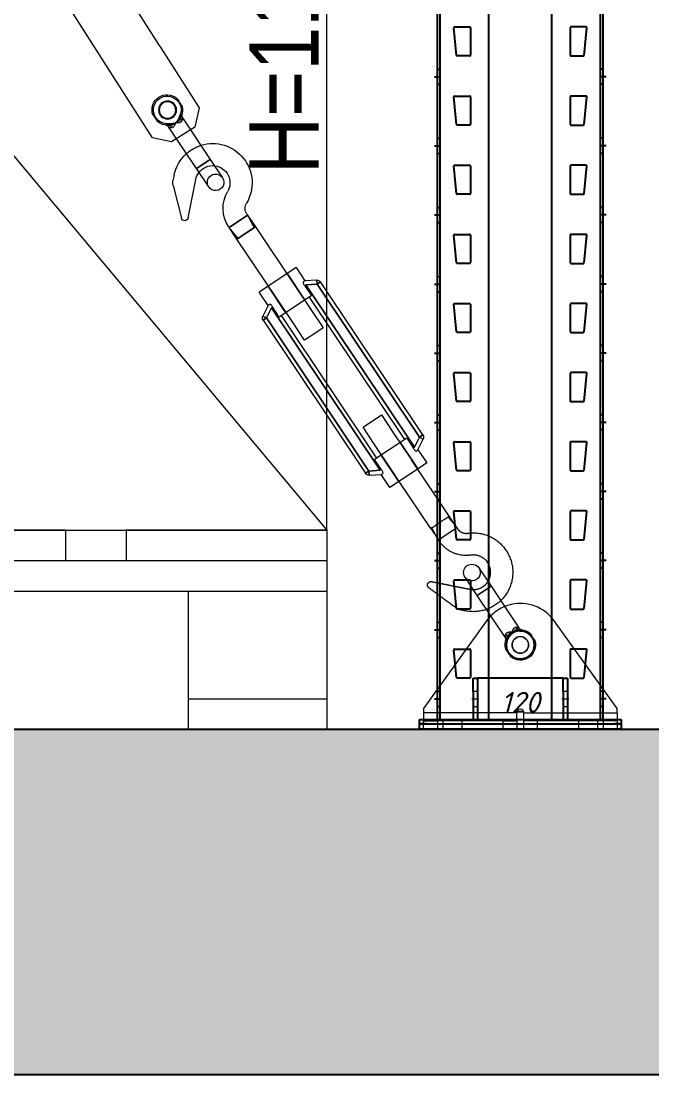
# Model space of a CAD drawing. Header units: millimetres. Extents: x 2140 to 223837, y 2113 to 170313.
# Drawn here: x 222511 to 222967, y 109472 to 110235 of the extents above; entities that cross this region are included whole.
import ezdxf

# ---------------------------------------------------------------- set-up
doc = ezdxf.new("R2010")
doc.units = ezdxf.units.MM
for name, color, linetype, lineweight in [('16.СВЖ', 7, 'Continuous', 0), ('20.Груз', 7, 'Continuous', 0), ('25.Размера', 7, 'Continuous', 0), ('37.Паллеты', 32, 'Continuous', 0), ('44. Полоса СВЖ', 7, 'Continuous', 0), ('7.Поддон', 32, 'Continuous', 0)]:
    doc.layers.add(name, color=color, linetype=linetype, lineweight=lineweight)
doc.layers.add('2.Стойка', color=7, linetype='Continuous')
doc.styles.add('Arial Narrow', font='ARIALN.TTF')
doc.styles.add('GOST', font='isocpeur.ttf')
doc.styles.add('Курсив', font='isocpeui.ttf')
doc.dimstyles.new('blok40', dxfattribs={"dimtxt": 40, "dimasz": 80, "dimexe": 0.18, "dimexo": 0, "dimgap": 5, "dimtad": 1, "dimtoh": 1, "dimdec": 0, "dimzin": 0, "dimdsep": 46, "dimtxsty": 'GOST', "dimblk": 'NONE', "dimcen": 0.09, "dimse1": 1, "dimse2": 1, "dimsd1": 1, "dimsd2": 1, "dimadec": 0, "dimazin": 0, "dimtfac": 1, "dimtdec": 0, "dimtofl": 0, "dimtmove": 0, "dimatfit": 2, "dimldrblk": 'NONE', "dimfxl": 0.18, "dimtolj": 1, "dimtzin": 0, "dimarcsym": 0})
doc.dimstyles.new('Рзм блок', dxfattribs={"dimtxt": 40, "dimasz": 80, "dimexe": 0.18, "dimexo": 0, "dimgap": 5, "dimtad": 1, "dimtoh": 1, "dimdec": 0, "dimzin": 0, "dimdsep": 46, "dimtxsty": 'Курсив', "dimblk": 'NONE', "dimcen": 0.09, "dimse1": 1, "dimse2": 1, "dimsd1": 1, "dimsd2": 1, "dimadec": 0, "dimazin": 0, "dimtfac": 1, "dimtdec": 0, "dimtofl": 0, "dimtmove": 0, "dimatfit": 2, "dimldrblk": 'NONE', "dimfxl": 0.18, "dimtolj": 1, "dimtzin": 0, "dimarcsym": 0})

# ---------------------------------------------------------------- blocks, each defined once
blk = doc.blocks.new('*U1210')
at = {"linetype": 'ByBlock', "ltscale": 300}
h = blk.add_hatch(dxfattribs=at)
h.set_pattern_fill('AR-SAND', color=256, scale=50, style=0)
h.set_pattern_definition([(37.5, (-941512.64, 840980.66), (-3.149668, 96.3411885), [0, -76, 0, -85, 0, -81.25]), (7.5, (-941512.64, 840980.66), (88.488835, 141.107303), [0, -41, 0, -68.5, 0, -26.25]), (327.5, (-941574.14, 840980.66), (155.707093, 0.2829527), [0, -25, 0, -90, 0, -117.5]), (317.5, (-941574.14, 840980.66), (150.30633, 43.883778), [0, -12.5, 0, -59, 0, -67.5])])
h.paths.add_polyline_path([(0, 0), (35715.69, 0), (35715.69, -249.99), (0, -249.99)])
blk.add_lwpolyline([(0, 0), (35715.69, 0), (35715.69, -249.99), (0, -249.99)], close=True, dxfattribs=at)
blk = doc.blocks.new('*D495')
at = {"layer": 'Defpoints', "color": 0, "linetype": 'ByBlock', "transparency": 16777216}
for p in [(-120, 12200), (0, 12200), (0, 0)]:
    blk.add_point(p, dxfattribs=at)
at = {"color": 0, "linetype": 'ByBlock', "transparency": 16777216, "insert": (-132.5, 12150), "char_height": 15, "attachment_point": 5, "rotation": 90, "style": 'Курсив'}
blk.add_mtext('\\A1;12200', dxfattribs=at)
blk = doc.blocks.new('_None')
blk = doc.blocks.new('*D496')
at = {"layer": 'Defpoints', "color": 0, "linetype": 'ByBlock', "transparency": 16777216}
for p in [(-120, 0), (-120, 0), (0, 0)]:
    blk.add_point(p, dxfattribs=at)
at = {"color": 0, "linetype": 'ByBlock', "transparency": 16777216, "insert": (-60, 12.5), "char_height": 15, "attachment_point": 5, "style": 'Курсив'}
blk.add_mtext('\\A1;120', dxfattribs=at)
blk = doc.blocks.new('поддон')
at = {"layer": '7.Поддон', "color": 0, "linetype": 'ByBlock'}
for p, q in [((0, 0), (0, 144)), ((0, 144), (0, 122)), ((0, 144), (145, 144)), ((145, 144), (145, 122)), ((189, 144), (289, 144)), ((189, 144), (189, 122)), ((289, 144), (289, 122)), ((327.5, 122), (327.5, 144)), ((327.5, 144), (472.5, 144)), ((472.5, 144), (472.5, 122)), ((611, 144), (511, 144)), ((511, 144), (511, 122)), ((611, 144), (611, 122)), ((800, 144), (655, 144)), ((655, 144), (655, 122)), ((800, 144), (800, 0)), ((0, 122), (800, 122)), ((0, 100), (800, 100)), ((100, 0), (100, 100)), ((327.5, 0), (327.5, 100)), ((472.5, 0), (472.5, 100)), ((700, 0), (700, 100)), ((0, 22), (100, 22)), ((327.5, 22), (472.5, 22)), ((700, 22), (800, 22)), ((0, 0), (100, 0)), ((400, 0), (327.5, 0)), ((400, 0), (472.5, 0)), ((800, 0), (700, 0))]:
    blk.add_line(p, q, dxfattribs=at)
blk = doc.blocks.new('*D1178')
at = {"layer": 'Defpoints', "color": 0, "linetype": 'ByBlock', "transparency": 16777216}
for p in [(2625, 1100), (2625, 1100), (2625, 0)]:
    blk.add_point(p, dxfattribs=at)
at = {"layer": '25.Размера', "color": 0, "linetype": 'ByBlock', "transparency": 16777216, "insert": (2594.47, 550), "char_height": 50, "attachment_point": 5, "rotation": 90, "style": 'Arial Narrow'}
blk.add_mtext('\\A1;Н=1100 мм', dxfattribs=at)
blk = doc.blocks.new('Напольное ушко')
at = {"linetype": 'ByBlock'}
for p, q in [((-24.36, 17.51), (-70, -46)), ((70, -46), (24.36, 17.51)), ((-70, -46), (-70, -49)), ((-70, -49), (-70, -55)), ((-2.5, -49), (-70, -49)), ((-2.5, -49), (-70, -49)), ((-2.5, -55), (-2.5, -49)), ((2.5, -61), (2.5, -49)), ((2.5, -49), (70, -49)), ((2.5, -49), (70, -49)), ((70, -49), (70, -46)), ((70, -49), (70, -61)), ((-70, -61), (-70, -55)), ((-70, -55), (-60, -55)), ((-12.5, -55), (-60, -55)), ((-60, -55), (-60, -61)), ((-56, -55), (-56, -61)), ((-42, -61), (-42, -55)), ((-12.5, -55), (-2.5, -55)), ((-12.5, -61), (-12.5, -55)), ((-2.5, -55), (-2.5, -61)), ((70, -55), (2.5, -55)), ((12.5, -61), (12.5, -55)), ((42, -55), (42, -61)), ((56, -61), (56, -55)), ((60, -55), (60, -61)), ((-60, -61), (-70, -61)), ((-12.5, -61), (-60, -61)), ((-2.5, -61), (-12.5, -61)), ((70, -61), (2.5, -61))]:
    blk.add_line(p, q, dxfattribs=at)
blk.add_circle((0, 0), 6, dxfattribs=at)
for centre, radius, start, end in [((0, 0), 30, 125.97295, 144.29784), ((0, 0), 30, 102.89904, 125.97295), ((0, 0), 30, 35.70216, 102.89904), ((0, -49), 2.5, 0, 180)]:
    blk.add_arc(centre, radius, start, end, dxfattribs=at)
blk = doc.blocks.new('*U1467')
at = {"linetype": 'ByBlock'}
for p, q in [((311.74, 328.58), (286.29, 302.79)), ((312.64, 330.88), (312.63, 330.94)), ((312.86, 329.55), (313.83, 329.77)), ((313.83, 329.77), (312.86, 329.55)), ((312.86, 329.55), (313.83, 329.77)), ((313.83, 329.77), (312.86, 329.55)), ((313.07, 328.11), (312.86, 329.55)), ((313.07, 328.11), (314.04, 328.14)), ((314.04, 328.14), (313.07, 328.11)), ((313.07, 328.11), (314.04, 328.14)), ((314.04, 328.14), (313.07, 328.11)), ((313.83, 329.77), (314.04, 328.14)), ((314.04, 328.14), (313.83, 329.77)), ((313.83, 329.77), (314.04, 328.14)), ((314.04, 328.14), (313.83, 329.77)), ((294.84, 294.37), (320.28, 320.15)), ((319.79, 321.48), (319.81, 322.45)), ((319.81, 322.45), (319.79, 321.48)), ((319.79, 321.48), (319.81, 322.45)), ((319.81, 322.45), (319.79, 321.48)), ((321.23, 321.29), (319.79, 321.48)), ((319.81, 322.45), (321.44, 322.27)), ((321.44, 322.27), (319.81, 322.45)), ((319.81, 322.45), (321.44, 322.27)), ((321.44, 322.27), (319.81, 322.45)), ((321.23, 321.29), (321.44, 322.27)), ((321.44, 322.27), (321.23, 321.29)), ((321.23, 321.29), (321.44, 322.27)), ((321.44, 322.27), (321.23, 321.29)), ((322.56, 321.08), (322.62, 321.08)), ((286.29, 302.79), (275.06, 291.41)), ((286.29, 302.79), (294.84, 294.37)), ((294.84, 294.37), (286.29, 302.79)), ((286.29, 302.79), (294.8, 294.4)), ((283.6, 282.98), (294.84, 294.37)), ((294.04, 258.16), (293.85, 286.46)), ((309.85, 286.57), (309.87, 282.63)), ((309.12, 279.19), (298.8, 257.12)), ((252.12, 268.15), (245.1, 261.03)), ((252.83, 268.86), (252.12, 268.15)), ((252.12, 268.15), (263.51, 256.91)), ((263.51, 256.91), (252.12, 268.15)), ((245.1, 261.03), (245.7, 260.44)), ((245.7, 260.44), (245.1, 261.03)), ((245.7, 260.44), (255.89, 250.39)), ((255.89, 250.39), (245.7, 260.44)), ((256.49, 249.79), (263.51, 256.91)), ((264.22, 257.62), (263.51, 256.91)), ((210.61, 237.55), (202.54, 229.37)), ((210.61, 237.55), (222, 226.31)), ((97.75, 135.98), (191.26, 230.76)), ((191.26, 230.76), (193.4, 228.65)), ((193.4, 228.65), (191.26, 230.76)), ((193.4, 228.65), (194.16, 231.55)), ((194.16, 231.55), (193.4, 228.65)), ((194.16, 231.55), (202.54, 229.37)), ((216.13, 232.11), (199.98, 215.74)), ((202.54, 229.37), (203.71, 228.21)), ((193.4, 228.65), (99.88, 133.87)), ((99.88, 133.87), (193.4, 228.65)), ((102.03, 126.08), (201.22, 226.61)), ((201.22, 226.61), (102.03, 126.08)), ((201.22, 226.61), (193.4, 228.65)), ((193.4, 228.65), (201.22, 226.61)), ((201.54, 225.45), (195.91, 219.75)), ((201.22, 226.61), (201.54, 225.45)), ((222, 226.31), (233.39, 215.08)), ((197.31, 218.37), (110.21, 130.1)), ((195.91, 219.75), (215.79, 200.14)), ((211.72, 204.15), (227.87, 220.52)), ((225.31, 206.89), (233.39, 215.08)), ((215.79, 200.14), (221.41, 205.84)), ((221.41, 205.84), (222.57, 205.54)), ((224.14, 208.05), (225.31, 206.89)), ((225.31, 206.89), (227.61, 198.54)), ((222.57, 205.54), (123.38, 105.01)), ((123.38, 105.01), (222.57, 205.54)), ((127.3, 113.25), (214.39, 201.51)), ((224.72, 197.75), (222.57, 205.54)), ((222.57, 205.54), (224.72, 197.75)), ((227.61, 198.54), (224.72, 197.75)), ((224.72, 197.75), (227.61, 198.54)), ((131.2, 102.97), (224.72, 197.75)), ((224.72, 197.75), (131.2, 102.97)), ((226.85, 195.64), (133.34, 100.86)), ((226.85, 195.64), (224.72, 197.75)), ((224.72, 197.75), (226.85, 195.64)), ((96.99, 133.08), (99.88, 133.87)), ((99.88, 133.87), (96.99, 133.08)), ((99.29, 124.73), (96.99, 133.08)), ((97.75, 135.98), (99.88, 133.87)), ((99.88, 133.87), (97.75, 135.98)), ((99.88, 133.87), (102.03, 126.08)), ((102.03, 126.08), (99.88, 133.87)), ((108.82, 131.48), (103.19, 125.78)), ((108.82, 131.48), (128.69, 111.87)), ((99.29, 124.73), (93.08, 118.44)), ((112.88, 127.47), (96.73, 111.1)), ((100.46, 123.57), (99.29, 124.73)), ((103.19, 125.78), (102.03, 126.08)), ((93.08, 118.44), (91.21, 116.54)), ((91.21, 116.54), (95.38, 112.43)), ((108.47, 99.51), (124.63, 115.88)), ((95.38, 112.43), (102.6, 105.3)), ((96.91, 110.92), (96.22, 110.23)), ((123.07, 106.17), (128.69, 111.87)), ((79.5, 70.59), (108.83, 100.31)), ((102.6, 105.3), (113.99, 94.07)), ((108.83, 100.31), (114.62, 106.18)), ((113.99, 94.07), (122.07, 102.25)), ((122.07, 102.25), (120.9, 103.41)), ((130.45, 100.07), (122.07, 102.25)), ((123.38, 105.01), (123.07, 106.17)), ((123.38, 105.01), (131.2, 102.97)), ((131.2, 102.97), (123.38, 105.01)), ((131.2, 102.97), (130.45, 100.07)), ((130.45, 100.07), (131.2, 102.97)), ((133.34, 100.86), (131.2, 102.97)), ((131.2, 102.97), (133.34, 100.86)), ((39.98, 49.06), (28.74, 37.67)), ((37.28, 29.24), (48.52, 40.63)), ((28.74, 37.67), (3.3, 11.89)), ((28.74, 37.67), (37.28, 29.24)), ((37.28, 29.24), (28.74, 37.67)), ((28.74, 37.67), (37.25, 29.27)), ((11.84, 3.46), (37.28, 29.24)), ((1.01, 10.95), (0.95, 10.96)), ((2.13, 9.77), (2.34, 10.75)), ((2.34, 10.75), (2.13, 9.77)), ((2.13, 9.77), (2.34, 10.75)), ((2.34, 10.75), (2.13, 9.77)), ((3.77, 9.59), (2.13, 9.77)), ((2.13, 9.77), (3.77, 9.59)), ((3.77, 9.59), (2.13, 9.77)), ((2.13, 9.77), (3.77, 9.59)), ((2.34, 10.75), (3.79, 10.55)), ((3.77, 9.59), (3.79, 10.55)), ((3.79, 10.55), (3.77, 9.59)), ((3.77, 9.59), (3.79, 10.55)), ((3.79, 10.55), (3.77, 9.59)), ((9.54, 3.9), (10.5, 3.93)), ((10.5, 3.93), (9.54, 3.9)), ((9.54, 3.9), (10.5, 3.93)), ((10.5, 3.93), (9.54, 3.9)), ((9.74, 2.26), (9.54, 3.9)), ((9.54, 3.9), (9.74, 2.26)), ((9.74, 2.26), (9.54, 3.9)), ((9.54, 3.9), (9.74, 2.26)), ((9.74, 2.26), (10.71, 2.49)), ((10.71, 2.49), (9.74, 2.26)), ((9.74, 2.26), (10.71, 2.49)), ((10.71, 2.49), (9.74, 2.26)), ((10.5, 3.93), (10.71, 2.49)), ((10.94, 1.16), (10.94, 1.1))]:
    blk.add_line(p, q, dxfattribs=at)
for points in [[(245.1, 261.03), (209.98, 225.44), (193.83, 209.07), (183.29, 198.39), (188.99, 192.77), (194.68, 187.15), (205.22, 197.83), (221.37, 214.2), (256.49, 249.79)], [(114.62, 106.18), (130.78, 122.55), (141.31, 133.23), (129.92, 144.47), (119.39, 133.79), (103.23, 117.42)], [(68.72, 81.23), (68.11, 81.83), (102.55, 116.72)], [(79.5, 70.59), (72.48, 63.47), (61.09, 74.71), (68.11, 81.83)]]:
    blk.add_lwpolyline(points, dxfattribs=at)
for centre, radius in [((323.36, 332.02), 6.5), ((323.36, 332.02), 6), ((0, 0), 10), ((0, 0), 6)]:
    blk.add_circle(centre, radius, dxfattribs=at)
for centre, radius, start, end in [((323.58, 332.04), 11, 332.72504, 118.04215), ((323.58, 332.04), 11, 152.72504, 193.07206), ((323.58, 332.04), 10, 257.69513, 193.07206), ((323.58, 332.04), 10, 257.69513, 193.07206), ((323.58, 332.04), 10, 257.69513, 193.07206), ((323.58, 332.04), 10, 257.69513, 193.07206), ((310.45, 328.81), 2.72, 298.92392, 344.99452), ((310.45, 328.81), 2.72, 298.92392, 344.99452), ((320.53, 318.87), 2.72, 105.77267, 151.84327), ((320.53, 318.87), 2.72, 105.77267, 151.84327), ((323.58, 332.04), 11, 257.69513, 298.04215), ((281.35, 286.38), 28.5, 61.70878, 199.86853), ((281.35, 286.38), 28.5, 37.33783, 61.70878), ((281.35, 286.38), 12.5, 85.24122, 199.86853), ((281.35, 286.38), 12.5, 26.77401, 85.24122), ((281.35, 286.38), 28.5, 0.38359, 37.33783), ((279.33, 287.19), 6, 135.38359, 315.38359), ((279.33, 287.19), 6, 315.38359, 135.38359), ((281.35, 286.38), 12.5, 0.38359, 26.77401), ((247.48, 274.14), 23.51, 315.38359, 19.86853), ((301.87, 282.58), 8, 334.9434, 0.38359), ((247.48, 274.14), 7.51, 315.38359, 19.86853), ((296.54, 258.18), 2.5, 180.38359, 334.9434), ((193.4, 228.65), 3, 75.38359, 135.38359), ((224.72, 197.75), 3, 315.38359, 15.38359), ((99.88, 133.87), 3, 135.38359, 195.38359), ((131.2, 102.97), 3, 255.38359, 315.38359), ((44.25, 44.84), 6, 135.38359, 315.38359), ((44.25, 44.84), 6, 315.38359, 135.38359), ((0, 0), 10, 77.69513, 13.07206), ((0, 0), 10, 77.69513, 13.07206), ((0, 0), 11, 77.69513, 118.04215), ((3.05, 13.17), 2.72, 285.77267, 331.84327), ((3.05, 13.17), 2.72, 285.77267, 331.84327), ((0, 0), 11, 152.72504, 298.04215), ((0, 0), 11, 332.72504, 13.07206), ((13.13, 3.23), 2.72, 118.92392, 164.99452), ((13.13, 3.23), 2.72, 118.92392, 164.99452)]:
    blk.add_arc(centre, radius, start, end, dxfattribs=at)
for points, knots in [([(318.4, 341.75), (318.4, 341.74), (318.4, 341.74), (318.34, 341.68), (318.17, 341.51), (317.57, 340.9), (316.69, 340.01), (315.5, 338.8), (314.61, 337.9), (314, 337.29), (313.85, 337.13), (313.8, 337.08), (313.8, 337.08), (313.8, 337.08)], [0, 0, 0, 0, 0.0147302, 0.0335184, 0.0642692, 0.1435392, 0.4149447, 0.5842289, 0.8667291, 0.9375179, 0.9731395, 0.9888187, 1, 1, 1, 1]), ([(312.64, 330.88), (312.63, 330.91), (312.63, 330.98), (312.62, 331.01), (312.62, 331), (312.62, 330.99), (312.63, 330.97), (312.63, 330.94), (312.64, 330.84), (312.64, 330.6), (312.6, 330.18), (312.45, 329.63), (312.17, 329.05), (311.86, 328.75), (311.71, 328.6)], [0, 0, 0, 0, 0.145636, 0.276572, 0.31297, 0.33299, 0.344617, 0.354702, 0.368651, 0.421926, 0.53207, 0.679348, 0.843804, 1, 1, 1, 1]), ([(311.76, 326.43), (311.74, 326.95), (311.69, 327.9), (311.78, 328.63), (311.77, 328.64), (311.75, 328.39), (311.69, 327.8), (311.73, 326.92), (311.76, 326.43)], [0, 0, 0, 0, 0.234433, 0.422788, 0.575526, 0.60836, 0.780194, 1, 1, 1, 1]), ([(311.77, 328.55), (311.77, 328.57), (311.77, 328.59), (311.75, 328.38), (311.69, 327.81), (311.73, 326.92), (311.76, 326.43)], [0, 0, 0, 0, 0.151508, 0.217141, 0.560625, 1, 1, 1, 1]), ([(311.76, 326.43), (311.73, 326.94), (311.69, 327.87), (311.77, 328.6), (311.77, 328.56), (311.77, 328.55)], [0, 0, 0, 0, 0.469118, 0.846031, 1, 1, 1, 1]), ([(315.85, 324.21), (315.84, 324.21), (315.82, 324.23), (315.72, 324.32), (315.44, 324.56), (314.93, 325.04), (314.15, 325.91), (313.38, 326.97), (313.15, 327.81), (313.07, 328.11)], [0, 0, 0, 0, 0.00384, 0.020272, 0.081622, 0.224053, 0.441564, 0.800036, 1, 1, 1, 1]), ([(313.07, 328.11), (313.15, 327.81), (313.38, 326.97), (314.15, 325.91), (314.93, 325.04), (315.44, 324.56), (315.72, 324.32), (315.82, 324.23), (315.84, 324.21), (315.85, 324.21)], [0, 0, 0, 0, 0.199964, 0.558436, 0.775947, 0.918378, 0.979728, 0.99616, 1, 1, 1, 1]), ([(315.85, 324.21), (315.84, 324.21), (315.82, 324.23), (315.72, 324.32), (315.44, 324.56), (314.93, 325.04), (314.15, 325.91), (313.38, 326.97), (313.15, 327.81), (313.07, 328.11)], [0, 0, 0, 0, 0.00384, 0.020272, 0.081622, 0.224053, 0.441564, 0.800036, 1, 1, 1, 1]), ([(313.07, 328.11), (313.15, 327.81), (313.38, 326.97), (314.15, 325.91), (314.93, 325.04), (315.44, 324.56), (315.72, 324.32), (315.82, 324.23), (315.84, 324.21), (315.85, 324.21)], [0, 0, 0, 0, 0.199964, 0.558436, 0.775947, 0.918378, 0.979728, 0.99616, 1, 1, 1, 1]), ([(314.04, 328.14), (314.12, 327.65), (314.28, 326.71), (314.84, 325.61), (315.34, 324.85), (315.65, 324.45), (315.8, 324.26), (315.83, 324.22), (315.85, 324.21), (315.85, 324.21)], [0, 0, 0, 0, 0.338337, 0.644093, 0.834649, 0.963716, 0.988252, 0.99593, 1, 1, 1, 1]), ([(315.85, 324.21), (315.85, 324.21), (315.83, 324.23), (315.74, 324.34), (315.46, 324.69), (314.97, 325.4), (314.33, 326.56), (314.14, 327.57), (314.04, 328.14)], [0, 0, 0, 0, 0.004072, 0.015869, 0.10011, 0.306708, 0.605997, 1, 1, 1, 1]), ([(314.04, 328.14), (314.12, 327.65), (314.28, 326.71), (314.84, 325.61), (315.34, 324.85), (315.65, 324.45), (315.8, 324.26), (315.83, 324.22), (315.85, 324.21), (315.85, 324.21)], [0, 0, 0, 0, 0.338337, 0.644093, 0.834649, 0.963716, 0.988252, 0.99593, 1, 1, 1, 1]), ([(315.85, 324.21), (315.85, 324.21), (315.83, 324.23), (315.74, 324.34), (315.46, 324.69), (314.97, 325.4), (314.33, 326.56), (314.14, 327.57), (314.04, 328.14)], [0, 0, 0, 0, 0.004072, 0.015869, 0.10011, 0.306708, 0.605997, 1, 1, 1, 1]), ([(315.85, 324.21), (315.84, 324.21), (315.1, 324.26), (314.3, 324.39), (313.2, 324.78), (312.66, 325.05), (312.09, 325.57), (311.83, 325.99), (311.78, 326.33), (311.76, 326.43)], [0, 0, 0, 0, 0.002817, 0.406169, 0.423769, 0.668302, 0.747807, 0.929419, 1, 1, 1, 1]), ([(311.76, 326.43), (311.83, 326.17), (311.97, 325.64), (312.75, 324.97), (313.89, 324.49), (314.95, 324.29), (315.61, 324.22), (315.81, 324.21), (315.84, 324.21), (315.85, 324.21)], [0, 0, 0, 0, 0.188294, 0.396089, 0.636781, 0.891881, 0.978977, 0.997186, 1, 1, 1, 1]), ([(315.85, 324.21), (315.84, 324.21), (315.1, 324.26), (314.3, 324.39), (313.2, 324.78), (312.66, 325.05), (312.09, 325.57), (311.83, 325.99), (311.78, 326.33), (311.76, 326.43)], [0, 0, 0, 0, 0.002817, 0.406169, 0.423769, 0.668302, 0.747807, 0.929419, 1, 1, 1, 1]), ([(311.76, 326.43), (311.83, 326.17), (311.97, 325.64), (312.75, 324.97), (313.89, 324.49), (314.95, 324.29), (315.61, 324.22), (315.81, 324.21), (315.84, 324.21), (315.85, 324.21)], [0, 0, 0, 0, 0.188294, 0.396089, 0.636781, 0.891881, 0.978977, 0.997186, 1, 1, 1, 1]), ([(318.13, 320.15), (317.87, 320.21), (317.33, 320.34), (316.65, 321.11), (316.16, 322.25), (315.94, 323.3), (315.87, 323.96), (315.85, 324.16), (315.85, 324.2), (315.85, 324.21)], [0, 0, 0, 0, 0.188294, 0.396089, 0.636781, 0.891881, 0.978977, 0.997186, 1, 1, 1, 1]), ([(319.79, 321.48), (319.49, 321.56), (318.65, 321.77), (317.58, 322.53), (316.69, 323.3), (316.21, 323.8), (315.96, 324.07), (315.88, 324.18), (315.85, 324.2), (315.85, 324.21)], [0, 0, 0, 0, 0.199964, 0.558436, 0.775947, 0.918378, 0.979728, 0.99616, 1, 1, 1, 1]), ([(315.85, 324.21), (315.85, 324.2), (315.87, 324.19), (315.99, 324.1), (316.34, 323.82), (317.05, 323.34), (318.23, 322.72), (319.24, 322.55), (319.81, 322.45)], [0, 0, 0, 0, 0.004072, 0.015869, 0.10011, 0.306708, 0.605997, 1, 1, 1, 1]), ([(315.85, 324.21), (315.85, 324.2), (315.91, 323.46), (316.05, 322.66), (316.46, 321.56), (316.73, 321.03), (317.27, 320.46), (317.68, 320.21), (318.03, 320.16), (318.13, 320.15)], [0, 0, 0, 0, 0.0028166, 0.4061692, 0.4237694, 0.6683018, 0.747807, 0.9294194, 1, 1, 1, 1]), ([(315.85, 324.21), (315.85, 324.2), (315.88, 324.18), (315.96, 324.07), (316.21, 323.8), (316.69, 323.3), (317.58, 322.53), (318.65, 321.77), (319.49, 321.56), (319.79, 321.48)], [0, 0, 0, 0, 0.00384, 0.020272, 0.081622, 0.224053, 0.441564, 0.800036, 1, 1, 1, 1]), ([(319.81, 322.45), (319.63, 322.46), (318.57, 322.55), (317.32, 323.16), (316.35, 323.82), (316.04, 324.05), (315.95, 324.12), (315.87, 324.19), (315.85, 324.2), (315.85, 324.21)], [0, 0, 0, 0, 0.125227, 0.722724, 0.915212, 0.930935, 0.982926, 0.995923, 1, 1, 1, 1]), ([(318.13, 320.15), (317.87, 320.21), (317.33, 320.34), (316.65, 321.11), (316.16, 322.25), (315.94, 323.3), (315.87, 323.96), (315.85, 324.16), (315.85, 324.2), (315.85, 324.21)], [0, 0, 0, 0, 0.188294, 0.396089, 0.636781, 0.891881, 0.978977, 0.997186, 1, 1, 1, 1]), ([(319.79, 321.48), (319.49, 321.56), (318.65, 321.77), (317.58, 322.53), (316.69, 323.3), (316.21, 323.8), (315.96, 324.07), (315.88, 324.18), (315.85, 324.2), (315.85, 324.21)], [0, 0, 0, 0, 0.199964, 0.558436, 0.775947, 0.918378, 0.979728, 0.99616, 1, 1, 1, 1]), ([(315.85, 324.21), (315.85, 324.2), (315.87, 324.19), (315.99, 324.1), (316.34, 323.82), (317.05, 323.34), (318.23, 322.72), (319.24, 322.55), (319.81, 322.45)], [0, 0, 0, 0, 0.004072, 0.015869, 0.10011, 0.306708, 0.605997, 1, 1, 1, 1]), ([(315.85, 324.21), (315.85, 324.2), (315.91, 323.46), (316.05, 322.66), (316.46, 321.56), (316.73, 321.03), (317.27, 320.46), (317.68, 320.21), (318.03, 320.16), (318.13, 320.15)], [0, 0, 0, 0, 0.002817, 0.406169, 0.423769, 0.668302, 0.747807, 0.929419, 1, 1, 1, 1]), ([(315.85, 324.21), (315.85, 324.2), (315.88, 324.18), (315.96, 324.07), (316.21, 323.8), (316.69, 323.3), (317.58, 322.53), (318.65, 321.77), (319.49, 321.56), (319.79, 321.48)], [0, 0, 0, 0, 0.00384, 0.020272, 0.081622, 0.224053, 0.441564, 0.800036, 1, 1, 1, 1]), ([(319.81, 322.45), (319.63, 322.46), (318.57, 322.55), (317.32, 323.16), (316.35, 323.82), (316.04, 324.05), (315.95, 324.12), (315.87, 324.19), (315.85, 324.2), (315.85, 324.21)], [0, 0, 0, 0, 0.125227, 0.722724, 0.915212, 0.930935, 0.982926, 0.995923, 1, 1, 1, 1]), ([(318.13, 320.15), (318.65, 320.13), (319.6, 320.09), (320.33, 320.19), (320.34, 320.19), (320.09, 320.16), (319.5, 320.09), (318.62, 320.13), (318.13, 320.15)], [0, 0, 0, 0, 0.234433, 0.422788, 0.575526, 0.60836, 0.780194, 1, 1, 1, 1]), ([(320.25, 320.18), (320.26, 320.18), (320.29, 320.19), (320.08, 320.16), (319.5, 320.09), (318.62, 320.13), (318.13, 320.15)], [0, 0, 0, 0, 0.151508, 0.217141, 0.560625, 1, 1, 1, 1]), ([(318.13, 320.15), (318.64, 320.13), (319.57, 320.09), (320.3, 320.19), (320.26, 320.18), (320.25, 320.18)], [0, 0, 0, 0, 0.469118, 0.846031, 1, 1, 1, 1]), ([(320.28, 320.15), (320.29, 320.16), (320.42, 320.34), (320.77, 320.58), (321.28, 320.86), (321.74, 321.01), (322.12, 321.07), (322.4, 321.08), (322.57, 321.08), (322.64, 321.08), (322.66, 321.07), (322.68, 321.07), (322.69, 321.07), (322.7, 321.07), (322.67, 321.07), (322.6, 321.08), (322.56, 321.08)], [0, 0, 0, 0, 0.004145, 0.169545, 0.313099, 0.434501, 0.531887, 0.602753, 0.644939, 0.655779, 0.663626, 0.673186, 0.689656, 0.728257, 0.856648, 1, 1, 1, 1]), ([(328.75, 322.33), (328.75, 322.33), (328.75, 322.33), (328.77, 322.35), (328.84, 322.42), (329.05, 322.64), (329.89, 323.48), (330.81, 324.42), (331.79, 325.41), (332.37, 326), (332.9, 326.54), (333.2, 326.84), (333.3, 326.94), (333.35, 326.99), (333.35, 326.99), (333.35, 327)], [0, 0, 0, 0, 0.004193, 0.018654, 0.039307, 0.075188, 0.175904, 0.556879, 0.620294, 0.763515, 0.904881, 0.943502, 0.969192, 0.986476, 1, 1, 1, 1]), ([(245.7, 260.44), (246.33, 261.13), (247.6, 262.52), (249.57, 265.22), (251.15, 267.04), (252.12, 268.15)], [0, 0, 0, 0, 0.279633, 0.560278, 1, 1, 1, 1]), ([(255.89, 250.39), (256.57, 251.03), (257.94, 252.31), (260.62, 254.31), (262.42, 255.93), (263.51, 256.91)], [0, 0, 0, 0, 0.279633, 0.560278, 1, 1, 1, 1]), ([(255.89, 250.39), (255.95, 250.33), (256.33, 249.96), (256.41, 249.87), (256.49, 249.79)], [0, 0, 0, 0, 0.153831, 1, 1, 1, 1]), ([(256.49, 249.79), (256.41, 249.87), (256.33, 249.96), (255.95, 250.33), (255.89, 250.39)], [0, 0, 0, 0, 0.8461691, 1, 1, 1, 1]), ([(203.71, 228.21), (203.64, 228.01), (203.51, 227.6), (203.07, 226.91), (202.42, 226.15), (201.87, 225.71), (201.54, 225.45)], [0, 0, 0, 0, 0.222379, 0.444512, 0.666503, 1, 1, 1, 1]), ([(221.41, 205.84), (221.67, 206.17), (222.12, 206.76), (222.94, 207.47), (223.63, 207.89), (224, 208), (224.14, 208.05)], [0, 0, 0, 0, 0.333575, 0.586963, 0.841865, 1, 1, 1, 1]), ([(103.19, 125.78), (102.93, 125.44), (102.48, 124.86), (101.66, 124.15), (100.97, 123.73), (100.6, 123.62), (100.46, 123.57)], [0, 0, 0, 0, 0.333575, 0.586963, 0.841865, 1, 1, 1, 1]), ([(120.9, 103.41), (120.96, 103.61), (121.09, 104.02), (121.53, 104.71), (122.19, 105.47), (122.74, 105.9), (123.07, 106.17)], [0, 0, 0, 0, 0.222379, 0.444512, 0.666503, 1, 1, 1, 1]), ([(78.9, 71.18), (78.96, 71.13), (79.33, 70.76), (79.65, 70.45), (79.33, 70.76), (78.96, 71.13), (78.9, 71.18), (75.51, 74.53), (72.11, 77.88), (68.72, 81.23)], [0, 0, 0, 0, 0.076915, 0.5, 0.923085, 1, 1, 1, 2, 2, 2, 2]), ([(-5.17, 9.71), (-5.17, 9.71), (-5.17, 9.71), (-5.19, 9.69), (-5.26, 9.62), (-5.46, 9.42), (-6.07, 8.8), (-7.11, 7.74), (-8.23, 6.61), (-9.02, 5.81), (-9.43, 5.4), (-9.64, 5.18), (-9.75, 5.07), (-9.77, 5.04), (-9.78, 5.04), (-9.78, 5.04)], [0, 0, 0, 0, 0.003532, 0.017864, 0.038113, 0.07288, 0.168834, 0.41584, 0.697123, 0.837845, 0.88978, 0.956402, 0.978325, 0.993757, 1, 1, 1, 1]), ([(3.29, 11.88), (3.29, 11.88), (3.16, 11.7), (2.8, 11.45), (2.3, 11.17), (1.84, 11.03), (1.45, 10.97), (1.18, 10.95), (1, 10.96), (0.93, 10.96), (0.91, 10.96), (0.9, 10.96), (0.89, 10.96), (0.88, 10.97), (0.9, 10.96), (0.97, 10.96), (1.01, 10.95)], [0, 0, 0, 0, 0.004145, 0.169545, 0.313099, 0.434501, 0.531887, 0.602753, 0.644939, 0.655779, 0.663626, 0.673186, 0.689656, 0.728257, 0.856648, 1, 1, 1, 1]), ([(5.45, 11.89), (4.92, 11.91), (3.98, 11.94), (3.24, 11.84), (3.24, 11.85), (3.49, 11.87), (4.08, 11.94), (4.95, 11.91), (5.45, 11.89)], [0, 0, 0, 0, 0.234433, 0.422788, 0.575526, 0.60836, 0.780194, 1, 1, 1, 1]), ([(3.33, 11.86), (3.31, 11.85), (3.29, 11.85), (3.5, 11.87), (4.07, 11.94), (4.95, 11.91), (5.45, 11.89)], [0, 0, 0, 0, 0.151508, 0.217141, 0.560625, 1, 1, 1, 1]), ([(5.45, 11.89), (4.93, 11.91), (4, 11.95), (3.28, 11.85), (3.32, 11.85), (3.33, 11.86)], [0, 0, 0, 0, 0.469118, 0.846031, 1, 1, 1, 1]), ([(7.73, 7.83), (7.72, 7.83), (7.7, 7.85), (7.59, 7.94), (7.24, 8.21), (6.52, 8.69), (5.35, 9.32), (4.34, 9.49), (3.77, 9.59)], [0, 0, 0, 0, 0.004072, 0.015869, 0.10011, 0.306708, 0.605997, 1, 1, 1, 1]), ([(3.77, 9.59), (4.26, 9.51), (5.2, 9.37), (6.3, 8.82), (7.08, 8.33), (7.48, 8.03), (7.67, 7.88), (7.71, 7.84), (7.72, 7.83), (7.73, 7.83)], [0, 0, 0, 0, 0.338337, 0.644093, 0.834649, 0.963716, 0.988252, 0.99593, 1, 1, 1, 1]), ([(7.73, 7.83), (7.72, 7.83), (7.7, 7.85), (7.59, 7.94), (7.24, 8.21), (6.52, 8.69), (5.35, 9.32), (4.34, 9.49), (3.77, 9.59)], [0, 0, 0, 0, 0.004072, 0.015869, 0.10011, 0.306708, 0.605997, 1, 1, 1, 1]), ([(3.77, 9.59), (4.26, 9.51), (5.2, 9.37), (6.3, 8.82), (7.08, 8.33), (7.48, 8.03), (7.67, 7.88), (7.71, 7.84), (7.72, 7.83), (7.73, 7.83)], [0, 0, 0, 0, 0.3383373, 0.6440935, 0.8346487, 0.9637157, 0.9882522, 0.9959301, 1, 1, 1, 1]), ([(3.79, 10.55), (4.09, 10.48), (4.93, 10.26), (6, 9.51), (6.88, 8.73), (7.37, 8.23), (7.61, 7.96), (7.7, 7.86), (7.72, 7.83), (7.73, 7.83)], [0, 0, 0, 0, 0.1999644, 0.5584362, 0.7759469, 0.9183779, 0.9797281, 0.9961598, 1, 1, 1, 1]), ([(7.73, 7.83), (7.72, 7.83), (7.7, 7.86), (7.61, 7.96), (7.37, 8.23), (6.88, 8.73), (6, 9.51), (4.93, 10.26), (4.09, 10.48), (3.79, 10.55)], [0, 0, 0, 0, 0.00384, 0.020272, 0.081622, 0.224053, 0.441564, 0.800036, 1, 1, 1, 1]), ([(3.79, 10.55), (4.09, 10.48), (4.93, 10.26), (6, 9.51), (6.88, 8.73), (7.37, 8.23), (7.61, 7.96), (7.7, 7.86), (7.72, 7.83), (7.73, 7.83)], [0, 0, 0, 0, 0.199964, 0.558436, 0.775947, 0.918378, 0.979728, 0.99616, 1, 1, 1, 1]), ([(7.73, 7.83), (7.72, 7.83), (7.7, 7.86), (7.61, 7.96), (7.37, 8.23), (6.88, 8.73), (6, 9.51), (4.93, 10.26), (4.09, 10.48), (3.79, 10.55)], [0, 0, 0, 0, 0.00384, 0.020272, 0.081622, 0.224053, 0.441564, 0.800036, 1, 1, 1, 1]), ([(5.45, 11.89), (5.7, 11.83), (6.24, 11.69), (6.92, 10.92), (7.41, 9.79), (7.63, 8.73), (7.71, 8.07), (7.72, 7.87), (7.73, 7.84), (7.73, 7.83)], [0, 0, 0, 0, 0.1882938, 0.3960895, 0.6367814, 0.8918809, 0.9789773, 0.9971856, 1, 1, 1, 1]), ([(7.73, 7.83), (7.73, 7.84), (7.67, 8.58), (7.53, 9.37), (7.12, 10.48), (6.84, 11.01), (6.31, 11.57), (5.89, 11.82), (5.54, 11.87), (5.45, 11.89)], [0, 0, 0, 0, 0.002817, 0.406169, 0.423769, 0.668302, 0.747807, 0.929419, 1, 1, 1, 1]), ([(5.45, 11.89), (5.7, 11.83), (6.24, 11.69), (6.92, 10.92), (7.41, 9.79), (7.63, 8.73), (7.71, 8.07), (7.72, 7.87), (7.73, 7.84), (7.73, 7.83)], [0, 0, 0, 0, 0.1882938, 0.3960895, 0.6367814, 0.8918809, 0.9789773, 0.9971856, 1, 1, 1, 1]), ([(7.73, 7.83), (7.73, 7.84), (7.67, 8.58), (7.53, 9.37), (7.12, 10.48), (6.84, 11.01), (6.31, 11.57), (5.89, 11.82), (5.54, 11.87), (5.45, 11.89)], [0, 0, 0, 0, 0.002817, 0.406169, 0.423769, 0.668302, 0.747807, 0.929419, 1, 1, 1, 1]), ([(9.54, 3.9), (9.52, 4.08), (9.42, 5.13), (8.8, 6.38), (8.12, 7.34), (7.88, 7.64), (7.81, 7.73), (7.75, 7.81), (7.73, 7.83), (7.73, 7.83)], [0, 0, 0, 0, 0.125227, 0.722724, 0.915212, 0.930935, 0.982926, 0.995923, 1, 1, 1, 1]), ([(7.73, 7.83), (7.73, 7.83), (7.76, 7.8), (7.86, 7.72), (8.13, 7.48), (8.64, 7), (9.43, 6.12), (10.2, 5.06), (10.42, 4.23), (10.5, 3.93)], [0, 0, 0, 0, 0.00384, 0.020272, 0.081622, 0.224053, 0.441564, 0.800036, 1, 1, 1, 1]), ([(7.73, 7.83), (7.73, 7.83), (8.48, 7.78), (9.27, 7.65), (10.38, 7.26), (10.91, 6.99), (11.49, 6.46), (11.74, 6.05), (11.8, 5.7), (11.81, 5.61)], [0, 0, 0, 0, 0.002817, 0.406169, 0.423769, 0.668302, 0.747807, 0.929419, 1, 1, 1, 1]), ([(11.81, 5.61), (11.75, 5.86), (11.61, 6.4), (10.83, 7.07), (9.69, 7.55), (8.63, 7.75), (7.97, 7.81), (7.77, 7.83), (7.73, 7.83), (7.73, 7.83)], [0, 0, 0, 0, 0.188294, 0.396089, 0.636781, 0.891881, 0.978977, 0.997186, 1, 1, 1, 1]), ([(10.5, 3.93), (10.42, 4.23), (10.2, 5.06), (9.43, 6.12), (8.64, 7), (8.13, 7.48), (7.86, 7.72), (7.76, 7.8), (7.73, 7.83), (7.73, 7.83)], [0, 0, 0, 0, 0.1999644, 0.5584362, 0.7759469, 0.9183779, 0.9797281, 0.9961598, 1, 1, 1, 1]), ([(7.73, 7.83), (7.73, 7.83), (7.74, 7.81), (7.84, 7.7), (8.12, 7.35), (8.6, 6.64), (9.25, 5.47), (9.43, 4.47), (9.54, 3.9)], [0, 0, 0, 0, 0.004072, 0.015869, 0.10011, 0.306708, 0.605997, 1, 1, 1, 1]), ([(9.54, 3.9), (9.52, 4.08), (9.42, 5.13), (8.8, 6.38), (8.12, 7.34), (7.88, 7.64), (7.81, 7.73), (7.75, 7.81), (7.73, 7.83), (7.73, 7.83)], [0, 0, 0, 0, 0.125227, 0.722724, 0.915212, 0.930935, 0.982926, 0.995923, 1, 1, 1, 1]), ([(7.73, 7.83), (7.73, 7.83), (7.76, 7.8), (7.86, 7.72), (8.13, 7.48), (8.64, 7), (9.43, 6.12), (10.2, 5.06), (10.42, 4.23), (10.5, 3.93)], [0, 0, 0, 0, 0.00384, 0.020272, 0.081622, 0.224053, 0.441564, 0.800036, 1, 1, 1, 1]), ([(7.73, 7.83), (7.73, 7.83), (8.48, 7.78), (9.27, 7.65), (10.38, 7.26), (10.91, 6.99), (11.49, 6.46), (11.74, 6.05), (11.8, 5.7), (11.81, 5.61)], [0, 0, 0, 0, 0.002817, 0.406169, 0.423769, 0.668302, 0.747807, 0.929419, 1, 1, 1, 1]), ([(11.81, 5.61), (11.75, 5.86), (11.61, 6.4), (10.83, 7.07), (9.69, 7.55), (8.63, 7.75), (7.97, 7.81), (7.77, 7.83), (7.73, 7.83), (7.73, 7.83)], [0, 0, 0, 0, 0.188294, 0.396089, 0.636781, 0.891881, 0.978977, 0.997186, 1, 1, 1, 1]), ([(10.5, 3.93), (10.42, 4.23), (10.2, 5.06), (9.43, 6.12), (8.64, 7), (8.13, 7.48), (7.86, 7.72), (7.76, 7.8), (7.73, 7.83), (7.73, 7.83)], [0, 0, 0, 0, 0.199964, 0.558436, 0.775947, 0.918378, 0.979728, 0.99616, 1, 1, 1, 1]), ([(7.73, 7.83), (7.73, 7.83), (7.74, 7.81), (7.84, 7.7), (8.12, 7.35), (8.6, 6.64), (9.25, 5.47), (9.43, 4.47), (9.54, 3.9)], [0, 0, 0, 0, 0.004072, 0.015869, 0.10011, 0.306708, 0.605997, 1, 1, 1, 1]), ([(10.94, 1.16), (10.94, 1.12), (10.95, 1.05), (10.95, 1.03), (10.95, 1.03), (10.95, 1.04), (10.95, 1.06), (10.95, 1.09), (10.94, 1.19), (10.93, 1.43), (10.97, 1.85), (11.12, 2.4), (11.4, 2.98), (11.71, 3.29), (11.86, 3.44)], [0, 0, 0, 0, 0.145636, 0.276572, 0.31297, 0.33299, 0.344617, 0.354702, 0.368651, 0.421926, 0.53207, 0.679348, 0.843804, 1, 1, 1, 1]), ([(10.95, 1.03), (10.95, 1.03), (10.95, 1.03), (10.95, 1.04), (10.95, 1.06), (10.95, 1.09), (10.94, 1.19), (10.93, 1.43), (10.97, 1.85), (11.12, 2.4), (11.4, 2.98), (11.71, 3.29), (11.86, 3.44)], [0, 0, 0, 0, 0.0493, 0.077004, 0.093094, 0.107048, 0.126351, 0.200072, 0.352488, 0.556288, 0.78386, 1, 1, 1, 1]), ([(11.81, 5.61), (11.84, 5.08), (11.89, 4.14), (11.8, 3.4), (11.8, 3.4), (11.83, 3.65), (11.89, 4.24), (11.84, 5.11), (11.81, 5.61)], [0, 0, 0, 0, 0.234433, 0.422788, 0.575526, 0.60836, 0.780194, 1, 1, 1, 1]), ([(11.81, 5.61), (11.84, 5.09), (11.89, 4.16), (11.8, 3.44), (11.81, 3.48), (11.81, 3.49)], [0, 0, 0, 0, 0.469118, 0.846031, 1, 1, 1, 1]), ([(11.81, 3.49), (11.81, 3.47), (11.81, 3.44), (11.83, 3.66), (11.89, 4.23), (11.84, 5.11), (11.81, 5.61)], [0, 0, 0, 0, 0.151508, 0.217141, 0.560625, 1, 1, 1, 1]), ([(5.17, -9.71), (5.17, -9.71), (5.18, -9.7), (5.21, -9.67), (5.3, -9.58), (5.59, -9.28), (6.14, -8.73), (7.08, -7.77), (8.07, -6.77), (8.9, -5.93), (9.36, -5.46), (9.61, -5.21), (9.73, -5.09), (9.77, -5.05), (9.78, -5.04), (9.78, -5.04)], [0, 0, 0, 0, 0.009572, 0.023799, 0.047459, 0.091638, 0.227684, 0.379219, 0.660425, 0.815249, 0.880986, 0.947225, 0.972677, 0.989016, 1, 1, 1, 1])]:
    blk.add_open_spline(points, degree=3, knots=knots, dxfattribs=at)
blk.add_rational_spline([(68.72, 81.23), (68.03, 80.59), (66.66, 79.31), (63.98, 77.3), (62.19, 75.69), (61.09, 74.71), (60.86, 74.47), (60.62, 74.23), (60.39, 74), (58.3, 71.88), (55.4, 71.2), (52.58, 72.17), (49.83, 73.13), (46.96, 73.65), (44.05, 73.73), (32.96, 74.04), (23.37, 68.48), (18.13, 58.7), (12.9, 48.92), (13.58, 37.85), (19.98, 28.79), (22.33, 25.48), (25.32, 22.73), (28.82, 20.67), (33.28, 18.05), (38.28, 16.71), (43.45, 16.74), (44.76, 16.75), (46.07, 16.76), (47.38, 16.77), (48.58, 16.78), (49.74, 17.05), (50.81, 17.57), (54.96, 19.57), (59.1, 21.58), (63.25, 23.59), (66.41, 25.12), (69.58, 26.65), (72.75, 28.18), (73.84, 28.71), (74.37, 29.81), (74.09, 31), (73.81, 32.19), (72.86, 32.94), (71.64, 32.93), (67.66, 32.91), (63.68, 32.88), (59.7, 32.85), (54.25, 32.82), (48.79, 32.78), (43.34, 32.74), (42.62, 32.8), (41.9, 32.86), (41.17, 32.92), (41.1, 32.93), (41.02, 32.94), (40.95, 32.96), (36.65, 33.77), (33.27, 36.55), (31.64, 40.61), (29.78, 45.29), (30.74, 50.23), (34.22, 53.88), (37.69, 57.52), (42.59, 58.7), (47.35, 57.05), (48.29, 56.79), (49.23, 56.53), (50.18, 56.27), (50.38, 56.23), (50.58, 56.19), (50.78, 56.15), (58.6, 54.71), (66.19, 57.1), (71.78, 62.76), (72.01, 63), (72.25, 63.23), (72.48, 63.47), (73.11, 64.16), (74.38, 65.55), (76.34, 68.26), (77.93, 70.07), (78.9, 71.18)], [1, 1, 1, 1, 1, 1, 1, 1, 1, 0.897198642598, 0.897198642598, 1, 0.992239062639, 0.992239062639, 1, 0.900463805879, 0.900463805879, 1, 0.900463805879, 0.900463805879, 1, 0.985039834622, 0.985039834622, 1, 0.976047306192, 0.976047306192, 1, 1, 1, 1, 0.983638248198, 0.983638248198, 1, 1, 1, 1, 1, 1, 1, 0.854056839016, 0.854056839016, 1, 0.854056839016, 0.854056839016, 1, 1, 1, 1, 1, 1, 1, 1, 1, 1, 1, 1, 1, 0.917462986132, 0.917462986132, 1, 0.894281432563, 0.894281432563, 1, 0.894281432563, 0.894281432563, 1, 1, 1, 1, 1, 1, 1, 0.922461284782, 0.922461284782, 1, 1, 1, 1, 1, 1, 1, 1, 1], degree=3, knots=[0, 0, 0, 0, 0.279633, 0.560278, 1, 1, 1, 2, 2, 2, 3.125474, 3.125474, 3.125474, 3.430945, 3.430945, 3.430945, 4.537923, 4.537923, 4.537923, 5.644901, 5.644901, 5.644901, 6.069398, 6.069398, 6.069398, 6.607143, 6.607143, 6.607143, 7.607143, 7.607143, 7.607143, 8.051159, 8.051159, 8.051159, 9.051159, 9.051159, 9.051159, 10.051159, 10.051159, 10.051159, 11.399947, 11.399947, 11.399947, 12.748736, 12.748736, 12.748736, 13.748736, 13.748736, 13.748736, 14.748736, 14.748736, 14.748736, 15.748736, 15.748736, 15.748736, 16.748736, 16.748736, 16.748736, 17.754511, 17.754511, 17.754511, 18.896285, 18.896285, 18.896285, 20.038058, 20.038058, 20.038058, 21.038058, 21.038058, 21.038058, 22.038058, 22.038058, 22.038058, 23.012267, 23.012267, 23.012267, 24.012267, 24.012267, 24.012267, 24.2919, 24.572544, 25.012267, 25.012267, 25.012267, 25.012267], dxfattribs=at)
blk = doc.blocks.new('*U1468')
at = {"layer": '44. Полоса СВЖ', "color": 3, "linetype": 'ByBlock'}
blk.add_lwpolyline([(-1040.84, -1669.76), (-1039.23, -1667.23), (-7.6, -49.12), (-5.98, -46.59), (-5.82, -46.34), (22.78, -1.48), (19.72, 12.33), (2.86, 23.08), (-10.95, 20.03), (-39.55, -24.83), (-39.71, -25.08), (-41.32, -27.61), (-1072.96, -1645.73), (-1074.57, -1648.26), (-1102.25, -1691.68), (-1099.2, -1705.49), (-1082.33, -1716.24), (-1068.53, -1713.19)], close=True, dxfattribs=at)
blk.add_circle((-1079.48, -1693.16), 6.5, dxfattribs=at)
blk = doc.blocks.new('*U1296')
at = {"color": 0, "lineweight": 0, "xscale": -1, "rotation": 0.01314010935820065}
blk.add_blockref('*U1468', (1495, 2133.83), dxfattribs=at)
at = {"linetype": 'ByBlock', "xscale": -1, "rotation": 349.1583966164721}
blk.add_blockref('*U1467', (2830, 54), dxfattribs=at)
at = {"linetype": 'ByBlock'}
blk.add_blockref('Напольное ушко', (2830, 54), dxfattribs=at)
blk = doc.blocks.new('*U494')
at = {"color": 0, "linetype": 'Continuous', "lineweight": 25}
for p, q in [((-94, 30), (-91, 30)), ((-94, 20), (-94, 30)), ((-91, 30), (-91, 20)), ((-88, 30), (-91, 30)), ((-32, 30), (-88, 30)), ((-29, 30), (-32, 30)), ((-29, 30), (-26, 30)), ((-29, 20), (-29, 30)), ((-26, 30), (-26, 20)), ((-94, 20), (-94, 0)), ((-91, 20), (-91, 0)), ((-29, 20), (-29, 0)), ((-26, 20), (-26, 0)), ((-133, -3), (-133, 0)), ((-133, 0), (-128, 0)), ((-128, 0), (8, 0)), ((8, 0), (13, 0)), ((13, 0), (13, -3)), ((-128, -3), (-133, -3)), ((-128, -3), (8, -3)), ((13, -3), (8, -3))]:
    blk.add_line(p, q, dxfattribs=at)
at = {"color": 0, "linetype": 'ByBlock'}
blk.add_lwpolyline([(-133, -3), (13, -3), (13, -7), (-133, -7)], close=True, dxfattribs=at)
at = {"layer": '2.Стойка', "color": 0, "linetype": 'ByBlock'}
for p, q in [((-120, 0), (-120, 12200)), ((-118, 0), (-118, 12200)), ((-82.67, 0), (-82.67, 12200)), ((-37.33, 0), (-37.33, 12200)), ((-2, 0), (-2, 12200)), ((0, 0), (0, 12200)), ((-106.09, 480.45), (-108, 500.45)), ((-107.5, 501), (-96.55, 501)), ((-96.05, 500.5), (-96.05, 480.5)), ((-23.95, 500.5), (-23.95, 480.5)), ((-12.5, 501), (-23.45, 501)), ((-13.91, 480.45), (-12, 500.45)), ((-96.55, 480), (-105.6, 480)), ((-23.45, 480), (-14.4, 480)), ((-122, 465), (-118, 465)), ((-120, 470.5), (-118, 470.5)), ((0, 470.5), (-2, 470.5)), ((2, 465), (-2, 465)), ((-120, 459.5), (-118, 459.5)), ((0, 459.5), (-2, 459.5)), ((-106.09, 430.45), (-108, 450.45)), ((-107.5, 451), (-96.55, 451)), ((-96.05, 450.5), (-96.05, 430.5)), ((-23.95, 450.5), (-23.95, 430.5)), ((-12.5, 451), (-23.45, 451)), ((-13.91, 430.45), (-12, 450.45)), ((-96.55, 430), (-105.6, 430)), ((-23.45, 430), (-14.4, 430)), ((-120, 420.5), (-118, 420.5)), ((0, 420.5), (-2, 420.5)), ((-122, 415), (-118, 415)), ((2, 415), (-2, 415)), ((-120, 409.5), (-118, 409.5)), ((0, 409.5), (-2, 409.5)), ((-106.09, 380.45), (-108, 400.45)), ((-107.5, 401), (-96.55, 401)), ((-96.05, 400.5), (-96.05, 380.5)), ((-23.95, 400.5), (-23.95, 380.5)), ((-12.5, 401), (-23.45, 401)), ((-13.91, 380.45), (-12, 400.45)), ((-96.55, 380), (-105.6, 380)), ((-23.45, 380), (-14.4, 380)), ((-120, 370.5), (-118, 370.5)), ((0, 370.5), (-2, 370.5)), ((-122, 365), (-118, 365)), ((-120, 359.5), (-118, 359.5)), ((2, 365), (-2, 365)), ((0, 359.5), (-2, 359.5)), ((-107.5, 351), (-96.55, 351)), ((-12.5, 351), (-23.45, 351)), ((-106.09, 330.45), (-108, 350.45)), ((-96.05, 350.5), (-96.05, 330.5)), ((-23.95, 350.5), (-23.95, 330.5)), ((-13.91, 330.45), (-12, 350.45)), ((-96.55, 330), (-105.6, 330)), ((-23.45, 330), (-14.4, 330)), ((-120, 320.5), (-118, 320.5)), ((0, 320.5), (-2, 320.5)), ((-122, 315), (-118, 315)), ((2, 315), (-2, 315)), ((-120, 309.5), (-118, 309.5)), ((0, 309.5), (-2, 309.5)), ((-106.09, 280.45), (-108, 300.45)), ((-107.5, 301), (-96.55, 301)), ((-96.05, 300.5), (-96.05, 280.5)), ((-23.95, 300.5), (-23.95, 280.5)), ((-12.5, 301), (-23.45, 301)), ((-13.91, 280.45), (-12, 300.45)), ((-96.55, 280), (-105.6, 280)), ((-23.45, 280), (-14.4, 280)), ((-120, 270.5), (-118, 270.5)), ((0, 270.5), (-2, 270.5)), ((-122, 265), (-118, 265)), ((-120, 259.5), (-118, 259.5)), ((2, 265), (-2, 265)), ((0, 259.5), (-2, 259.5)), ((-106.09, 230.45), (-108, 250.45)), ((-107.5, 251), (-96.55, 251)), ((-96.05, 250.5), (-96.05, 230.5)), ((-23.95, 250.5), (-23.95, 230.5)), ((-12.5, 251), (-23.45, 251)), ((-13.91, 230.45), (-12, 250.45)), ((-96.55, 230), (-105.6, 230)), ((-23.45, 230), (-14.4, 230)), ((-122, 215), (-118, 215)), ((-120, 220.5), (-118, 220.5)), ((0, 220.5), (-2, 220.5)), ((2, 215), (-2, 215)), ((-120, 209.5), (-118, 209.5)), ((0, 209.5), (-2, 209.5)), ((-106.09, 180.45), (-108, 200.45)), ((-107.5, 201), (-96.55, 201)), ((-96.05, 200.5), (-96.05, 180.5)), ((-23.95, 200.5), (-23.95, 180.5)), ((-12.5, 201), (-23.45, 201)), ((-13.91, 180.45), (-12, 200.45)), ((-96.55, 180), (-105.6, 180)), ((-23.45, 180), (-14.4, 180)), ((-120, 170.5), (-118, 170.5)), ((0, 170.5), (-2, 170.5)), ((-122, 165), (-118, 165)), ((2, 165), (-2, 165)), ((-120, 159.5), (-118, 159.5)), ((0, 159.5), (-2, 159.5)), ((-106.09, 130.45), (-108, 150.45)), ((-107.5, 151), (-96.55, 151)), ((-96.05, 150.5), (-96.05, 130.5)), ((-23.95, 150.5), (-23.95, 130.5)), ((-12.5, 151), (-23.45, 151)), ((-13.91, 130.45), (-12, 150.45)), ((-96.55, 130), (-105.6, 130)), ((-23.45, 130), (-14.4, 130)), ((-122, 115), (-118, 115)), ((-120, 120.5), (-118, 120.5)), ((0, 120.5), (-2, 120.5)), ((2, 115), (-2, 115)), ((-120, 109.5), (-118, 109.5)), ((0, 109.5), (-2, 109.5)), ((-106.09, 80.45), (-108, 100.45)), ((-107.5, 101), (-96.55, 101)), ((-96.05, 100.5), (-96.05, 80.5)), ((-23.95, 100.5), (-23.95, 80.5)), ((-12.5, 101), (-23.45, 101)), ((-13.91, 80.45), (-12, 100.45)), ((-96.55, 80), (-105.6, 80)), ((-23.45, 80), (-14.4, 80)), ((-120, 70.5), (-118, 70.5)), ((0, 70.5), (-2, 70.5)), ((-122, 65), (-118, 65)), ((2, 65), (-2, 65)), ((-120, 59.5), (-118, 59.5)), ((0, 59.5), (-2, 59.5)), ((-106.09, 30.45), (-108, 50.45)), ((-107.5, 51), (-96.55, 51)), ((-96.05, 50.5), (-96.05, 30.5)), ((-23.95, 50.5), (-23.95, 30.5)), ((-12.5, 51), (-23.45, 51)), ((-13.91, 30.45), (-12, 50.45)), ((-96.55, 30), (-105.6, 30)), ((-23.45, 30), (-14.4, 30)), ((-120, 20.5), (-118, 20.5)), ((0, 20.5), (-2, 20.5)), ((-122, 15), (-118, 15)), ((-120, 9.5), (-118, 9.5)), ((2, 15), (-2, 15)), ((0, 9.5), (-2, 9.5))]:
    blk.add_line(p, q, dxfattribs=at)
for centre, start, end in [((-107.5, 500.5), 90, 185.44033), ((-96.55, 500.5), 0, 90), ((-23.45, 500.5), 90, 180), ((-12.5, 500.5), 354.55967, 90), ((-105.6, 480.5), 185.44033, 270), ((-96.55, 480.5), 270, 0), ((-23.45, 480.5), 180, 270), ((-14.4, 480.5), 270, 354.55967), ((-107.5, 450.5), 90, 185.44033), ((-96.55, 450.5), 0, 90), ((-23.45, 450.5), 90, 180), ((-12.5, 450.5), 354.55967, 90), ((-105.6, 430.5), 185.44033, 270), ((-96.55, 430.5), 270, 0), ((-23.45, 430.5), 180, 270), ((-14.4, 430.5), 270, 354.55967), ((-107.5, 400.5), 90, 185.44033), ((-96.55, 400.5), 0, 90), ((-23.45, 400.5), 90, 180), ((-12.5, 400.5), 354.55967, 90), ((-105.6, 380.5), 185.44033, 270), ((-96.55, 380.5), 270, 0), ((-23.45, 380.5), 180, 270), ((-14.4, 380.5), 270, 354.55967), ((-107.5, 350.5), 90, 185.44033), ((-96.55, 350.5), 0, 90), ((-23.45, 350.5), 90, 180), ((-12.5, 350.5), 354.55967, 90), ((-105.6, 330.5), 185.44033, 270), ((-96.55, 330.5), 270, 0), ((-23.45, 330.5), 180, 270), ((-14.4, 330.5), 270, 354.55967), ((-107.5, 300.5), 90, 185.44033), ((-96.55, 300.5), 0, 90), ((-23.45, 300.5), 90, 180), ((-12.5, 300.5), 354.55967, 90), ((-105.6, 280.5), 185.44033, 270), ((-96.55, 280.5), 270, 0), ((-23.45, 280.5), 180, 270), ((-14.4, 280.5), 270, 354.55967), ((-107.5, 250.5), 90, 185.44033), ((-96.55, 250.5), 0, 90), ((-23.45, 250.5), 90, 180), ((-12.5, 250.5), 354.55967, 90), ((-105.6, 230.5), 185.44033, 270), ((-96.55, 230.5), 270, 0), ((-23.45, 230.5), 180, 270), ((-14.4, 230.5), 270, 354.55967), ((-107.5, 200.5), 90, 185.44033), ((-96.55, 200.5), 0, 90), ((-23.45, 200.5), 90, 180), ((-12.5, 200.5), 354.55967, 90), ((-105.6, 180.5), 185.44033, 270), ((-96.55, 180.5), 270, 0), ((-23.45, 180.5), 180, 270), ((-14.4, 180.5), 270, 354.55967), ((-107.5, 150.5), 90, 185.44033), ((-96.55, 150.5), 0, 90), ((-23.45, 150.5), 90, 180), ((-12.5, 150.5), 354.55967, 90), ((-105.6, 130.5), 185.44033, 270), ((-96.55, 130.5), 270, 0), ((-23.45, 130.5), 180, 270), ((-14.4, 130.5), 270, 354.55967), ((-107.5, 100.5), 90, 185.44033), ((-96.55, 100.5), 0, 90), ((-23.45, 100.5), 90, 180), ((-12.5, 100.5), 354.55967, 90), ((-105.6, 80.5), 185.44033, 270), ((-96.55, 80.5), 270, 0), ((-23.45, 80.5), 180, 270), ((-14.4, 80.5), 270, 354.55967), ((-107.5, 50.5), 90, 185.44033), ((-96.55, 50.5), 0, 90), ((-23.45, 50.5), 90, 180), ((-12.5, 50.5), 354.55967, 90), ((-96.55, 30.5), 270, 0), ((-23.45, 30.5), 180, 270), ((-105.6, 30.5), 185.44033, 270), ((-14.4, 30.5), 270, 354.55967)]:
    blk.add_arc(centre, 0.5, start, end, dxfattribs=at)
at = {"layer": '37.Паллеты', "color": 0}
for p, q in [((-94, 20.5), (-91, 20.5)), ((-29, 20.5), (-26, 20.5)), ((-95, 15), (-90, 15)), ((-94, 9.5), (-91, 9.5)), ((-30, 15), (-25, 15)), ((-29, 9.5), (-26, 9.5))]:
    blk.add_line(p, q, dxfattribs=at)
at = {"color": 252, "linetype": 'ByBlock', "true_color": 0x939598}
dim = blk.add_linear_dim(base=(-120, 12200), p1=(0, 0), p2=(0, 12200), angle=90, dimstyle='Рзм блок', override={"dimtxt": 15}, dxfattribs=at)
dim.commit()
dim.dimension.update_dxf_attribs({"geometry": '*D495', "text_midpoint": (-120, 12150), "dimtype": 160})
dim = blk.add_linear_dim(base=(-120, 0), p1=(0, 0), p2=(-120, 0), dimstyle='Рзм блок', override={"dimtxt": 15}, dxfattribs=at)
dim.commit()
dim.dimension.update_dxf_attribs({"geometry": '*D496', "text_midpoint": (-60, 12.5)})
blk = doc.blocks.new('*U1164')
at = {"layer": '20.Груз', "color": 0, "linetype": 'ByBlock'}
blk.add_line((1825, 1100), (2625, 144), dxfattribs=at)
blk.add_lwpolyline([(1825, 144), (2625, 144), (2625, 1100), (1825, 1100)], close=True, dxfattribs=at)
at = {"layer": '7.Поддон', "color": 0, "linetype": 'ByBlock'}
blk.add_blockref('поддон', (1825, 0), dxfattribs=at)
at = {"layer": '25.Размера', "color": 0, "linetype": 'ByBlock'}
dim = blk.add_linear_dim(base=(2625, 1100), p1=(2625, 0), p2=(2625, 1100), angle=90, text='Н=<> мм', dimstyle='blok40', override={"dimtxt": 50, "dimtxsty": 'Arial Narrow'}, dxfattribs=at)
dim.commit()
dim.dimension.update_dxf_attribs({"geometry": '*D1178', "text_midpoint": (2594.47, 550)})

msp = doc.modelspace()

# ---------------------------------------------------------------- block references
at = {"color": 0, "lineweight": 0}
msp.add_blockref('*U1210', (188120.96, 109722.46), dxfattribs=at)
at = {"layer": '16.СВЖ', "color": 0}
msp.add_blockref('*U1296', (220041.74, 109729.46), dxfattribs=at)
at = {"layer": '2.Стойка', "color": 0}
msp.add_blockref('*U494', (222931.74, 109729.46), dxfattribs=at)
at = {"layer": '37.Паллеты', "color": 1, "lineweight": 0}
msp.add_blockref('*U1164', (220106.74, 109722.46), dxfattribs=at)

doc.saveas('drawing.dxf')
